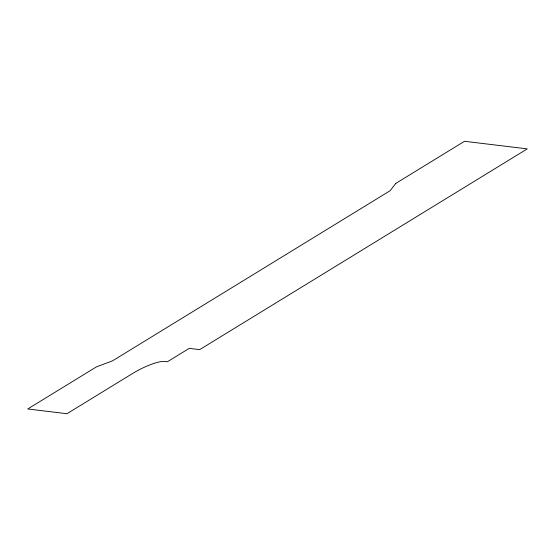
<?xml version="1.0" encoding="UTF-8"?>
<svg xmlns="http://www.w3.org/2000/svg" width="555" height="555" viewBox="0 0 555 555"><rect width="100%" height="100%" fill="white"/><g stroke="black" fill="none" stroke-linecap="round" stroke-linejoin="round"><path stroke-width="0.83" d="M395.826 183.379L390.137 190.705L112.582 360.812L96.431 366.876L27.75 408.973L66.961 413.718L132.478 373.564A26.987 6.209 -27 0 1 164.773 361.444L167.381 361.756L189.22 348.373L199.675 349.636L527.25 148.879L464.514 141.282L395.826 183.379"/></g></svg>
